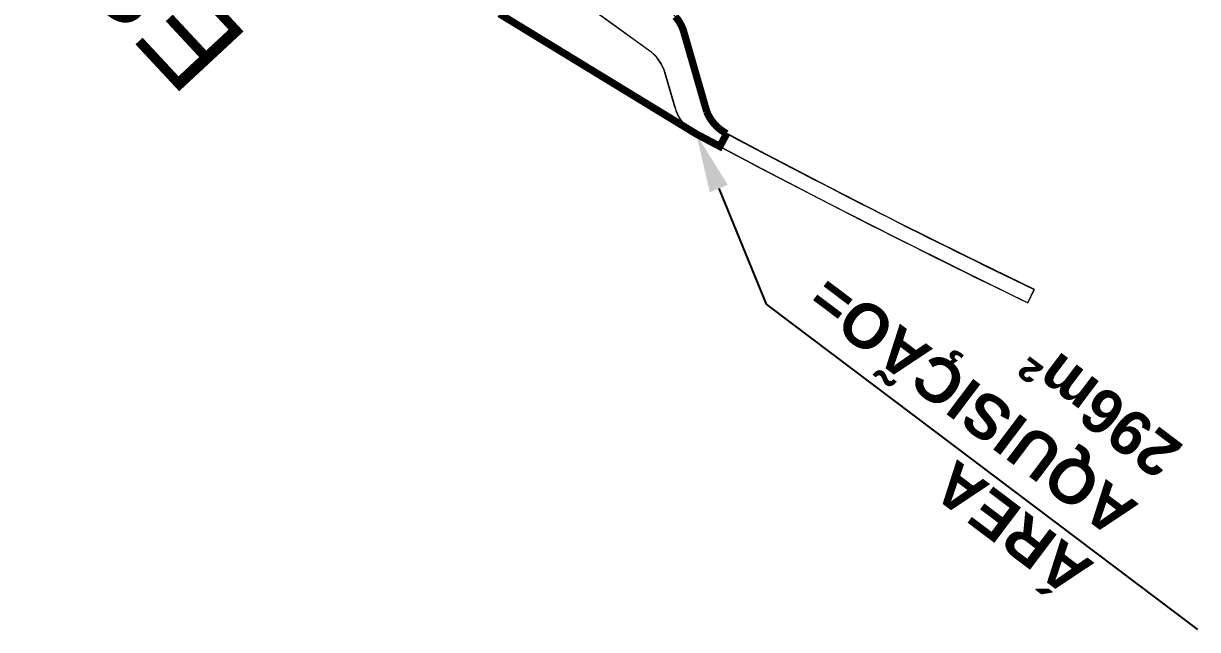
# Model space of a CAD drawing. Header units: metres. Extents: x 286532 to 329498, y 7396783 to 7466136.
# Drawn here: x 321298.6 to 321378.7, y 7403045 to 7403086.4 of the extents above; entities that cross this region are included whole.
import ezdxf
from ezdxf import colors
from ezdxf.entities.mleader import LeaderData, LeaderLine
from ezdxf.math import Vec2, Vec3

# ---------------------------------------------------------------- set-up
doc = ezdxf.new("R2010")
doc.units = ezdxf.units.M
doc.header["$LTSCALE"] = 10
doc.layers.get('0').update_dxf_attribs({"color": 255})
doc.layers.add('_  ARQ-AUX-001', color=1, linetype='Continuous', lineweight=5)
doc.layers.add('_TEXTO DESAP ESTAÇÕES', color=50, linetype='Continuous', lineweight=0)
doc.layers.add('TEXTO', color=3, linetype='Continuous')
doc.styles.add('ARIAL', font='arial.ttf')

# ---------------------------------------------------------------- blocks, each defined once
blk = doc.blocks.new('estação_vila-clarice')
at = {"layer": '_  ARQ-AUX-001'}
for p, q in [((-46.338, -8.241), (-51.133, -4.773)), ((-42.49, -12.116), (-43.915, -7.088)), ((-44.56, -12.145), (-45.21, -9.854)), ((-20.46, -25.495), (-20.025, -24.594))]:
    blk.add_line(p, q, dxfattribs=at)
for points in [[(-51.133, -4.775), (-46.192, -8.352), (-45.925, -8.6), (-45.689, -8.878), (-45.49, -9.183), (-45.328, -9.509), (-45.208, -9.853), (-44.491, -12.348), (-44.357, -12.661), (-44.172, -12.982), (-43.949, -13.277), (-43.691, -13.543), (-43.402, -13.775), (-43.087, -13.97), (-38.599, -16.348), (-34.091, -18.689), (-29.564, -20.992), (-24.94, -23.295), (-20.453, -25.485), (-20.018, -24.584), (-24.718, -22.29), (-29.398, -19.956), (-34.057, -17.581), (-38.729, -15.15), (-41.17, -13.852), (-41.474, -13.639), (-41.749, -13.389), (-41.992, -13.107), (-42.197, -12.798), (-42.363, -12.465), (-42.487, -12.115), (-43.969, -6.913), (-44.11, -6.577), (-44.291, -6.261)], [(-20.46, -25.495), (-20.46, -25.495), (-20.025, -24.594), (-24.724, -22.298), (-29.403, -19.962), (-34.062, -17.586), (-38.734, -15.153), (-41.173, -13.855), (-41.477, -13.641), (-41.753, -13.391), (-41.995, -13.109), (-42.201, -12.8), (-42.366, -12.467), (-42.49, -12.116), (-43.97, -6.914), (-44.111, -6.578), (-44.292, -6.262)]]:
    blk.add_lwpolyline(points, dxfattribs=at)
for centre, radius, start, end in [((-46.801, -7.906), 3, 15.82412, 54.12591), ((-48.096, -10.672), 3, 15.82412, 54.12591), ((-41.674, -11.326), 3, 195.82412, 241.82275), ((-39.603, -11.298), 3, 195.82412, 241.9939), ((245.235, 524.267), 610.599, 241.822747, 244.205897), ((245.235, 524.267), 609.599, 241.993902, 244.205897)]:
    blk.add_arc(centre, radius, start, end, dxfattribs=at)

msp = doc.modelspace()

# ---------------------------------------------------------------- linework, layer by layer
at = {"layer": '_TEXTO DESAP ESTAÇÕES', "color": 240, "const_width": 0.5, "flags": 128}
msp.add_lwpolyline([(321343.083, 7403086.853, -0.121494), (321343.69, 7403085.72), (321345.229, 7403080.367, 0.178445), (321346.593, 7403078.861), (321346.593, 7403078.861), (321346.122, 7403077.988), (321344.518, 7403078.838), (321331.082, 7403087.04)], format="xyb", dxfattribs=at)

# ---------------------------------------------------------------- block references
msp.add_blockref('estação_vila-clarice', (321387.605, 7403092.808))

# ---------------------------------------------------------------- texts
at = {"layer": 'TEXTO', "style": 'ARIAL'}
msp.add_text('ESTAÇÃO VILA CLARICE', height=6, rotation=132.91432, dxfattribs=at).set_placement((321314.09, 7403085.334))

# ---------------------------------------------------------------- leaders
at = {"layer": '_TEXTO DESAP ESTAÇÕES', "color": 2}
ml = msp.add_multileader_mtext('Standard', dxfattribs=at)
ml.set_content('{\\fArial|b1|i0|c0|p34;ÁREA AQUISIÇÃO=\\P296m²}', color=2, style='ARIAL')
ml.set_leader_properties()
ml.build(insert=Vec2(0, 0))
ml.multileader.update_dxf_attribs({"text_right_attachment_type": 6, "dogleg_length": 0.363, "arrow_head_size": 4.032})
ctx = ml.context
ctx.base_point, ctx.char_height, ctx.arrow_head_size, ctx.landing_gap_size, ctx.plane_origin, ctx.plane_x_axis, ctx.plane_y_axis = Vec3(321372.486, 7403047.1), 3.024, 4.032, 2.016, Vec3(321273.144, 7403027.452), Vec3(-0.798318, 0.602236), Vec3(-0.602236, -0.798318)
ctx.right_attachment = 6
notes = []
notes.append((ctx, [(1, (1, 1, 0), (321349.296, 7403067.212), (0.798318, -0.602236), 0.363, [(0, [(321344.518, 7403078.838)], 0, [])])]))
ctx.mtext.insert, ctx.mtext.text_direction, ctx.mtext.rotation, ctx.mtext.width, ctx.mtext.flow_direction = Vec3(321369.95, 7403047.085), Vec3(-0.798318, 0.602236), 2.495294, 34.13861, 5
for ctx, leaders in notes:
    for number, flags, end, landing, length, lines in leaders:
        leader = LeaderData()
        leader.index, (leader.has_last_leader_line, leader.has_dogleg_vector, leader.attachment_direction) = number, flags
        leader.last_leader_point, leader.dogleg_vector, leader.dogleg_length = Vec3(end), Vec3(landing), length
        for number, points, colour, breaks in lines:
            line = LeaderLine()
            line.index, line.vertices, line.color, line.breaks = number, Vec3.list(points), colors.encode_raw_color(colour), breaks
            leader.lines.append(line)
        ctx.leaders.append(leader)

doc.saveas('drawing.dxf')
